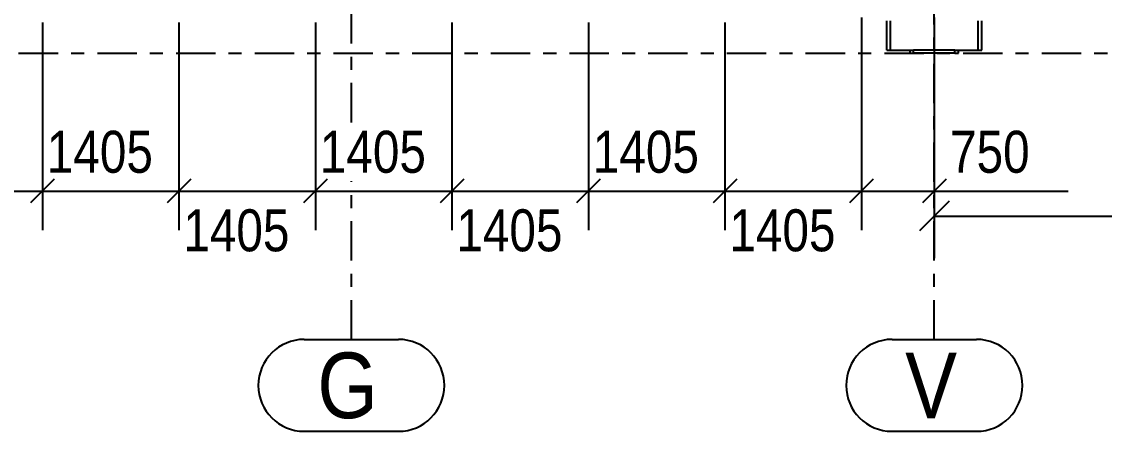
# Model space of a CAD drawing. Header units: millimetres. Extents: x 914 to 1731, y -85 to 465.
# Drawn here: x 1529.7 to 1612.2, y 336.4 to 367.6 of the extents above; entities that cross this region are included whole.
import ezdxf

# ---------------------------------------------------------------- set-up
doc = ezdxf.new("R2010")
doc.units = ezdxf.units.MM
doc.linetypes.add('XKITLINE00', pattern=[0])
doc.linetypes.add('XKITLINE03', pattern=[6, 3, -1, 1, -1])
for name, color, linetype, lineweight in [('S033M_GRID-STRUCT', 1, 'Continuous', 0), ('S060M_DIMENSION', 6, 'Continuous', 0), ('S281M_STEEL-COL', 3, 'Continuous', 0)]:
    doc.layers.add(name, color=color, linetype=linetype, lineweight=lineweight)
doc.styles.add('ARIAL_', font='arial.ttf')
doc.styles.add('COMIC_SANS_MS', font='comic.ttf')

msp = doc.modelspace()

# ---------------------------------------------------------------- linework, layer by layer
at = {"layer": 'S033M_GRID-STRUCT', "linetype": 'XKITLINE03', "lineweight": 25}
for p, q in [((1599.27, 343.392), (1599.27, 433.224)), ((1554.826, 359.925), (1554.826, 375.208)), ((1463.462, 365.207), (1709.974, 365.207)), ((1554.826, 343.392), (1554.826, 355.445))]:
    msp.add_line(p, q, dxfattribs=at)
at = {"layer": 'S033M_GRID-STRUCT', "linetype": 'XKITLINE00', "lineweight": 25}
for p, q in [((1551.233, 343.392), (1558.419, 343.392)), ((1596.046, 343.392), (1602.495, 343.392)), ((1551.233, 336.392), (1558.419, 336.392)), ((1596.046, 336.392), (1602.495, 336.392))]:
    msp.add_line(p, q, dxfattribs=at)
for centre, start, end in [((1551.233, 339.892), 90, 270), ((1558.419, 339.892), 270, 90), ((1596.046, 339.892), 90, 270), ((1602.495, 339.892), 270, 90)]:
    msp.add_arc(centre, 3.5, start, end, dxfattribs=at)
at = {"layer": 'S060M_DIMENSION', "linetype": 'XKITLINE00', "lineweight": 25}
for p, q in [((1531.27, 367.54), (1531.27, 359.925)), ((1531.27, 367.54), (1531.27, 353.945)), ((1541.678, 367.54), (1541.678, 359.925)), ((1541.678, 367.54), (1541.678, 353.945)), ((1552.085, 367.54), (1552.085, 359.925)), ((1552.085, 367.54), (1552.085, 353.945)), ((1562.493, 367.54), (1562.493, 359.925)), ((1562.493, 367.54), (1562.493, 353.945)), ((1572.9, 367.54), (1572.9, 359.925)), ((1572.9, 367.54), (1572.9, 353.945)), ((1583.307, 367.54), (1583.307, 359.925)), ((1583.307, 367.54), (1583.307, 353.945)), ((1593.715, 367.91), (1593.715, 351.705)), ((1593.715, 367.91), (1593.715, 353.945)), ((1599.27, 367.91), (1599.27, 352.135)), ((1599.27, 358.377), (1599.27, 349.582)), ((1532.02, 355.445), (1530.365, 353.79)), ((1532.176, 355.6), (1530.52, 353.945)), ((1531.27, 355.445), (1531.27, 351.705)), ((1542.583, 355.6), (1540.773, 353.79)), ((1542.583, 355.6), (1540.773, 353.79)), ((1541.678, 355.445), (1541.678, 351.705)), ((1552.835, 355.445), (1551.18, 353.79)), ((1552.99, 355.6), (1551.335, 353.945)), ((1552.085, 355.445), (1552.085, 351.705)), ((1563.398, 355.6), (1561.588, 353.79)), ((1563.398, 355.6), (1561.588, 353.79)), ((1562.493, 355.445), (1562.493, 351.705)), ((1573.65, 355.445), (1571.995, 353.79)), ((1573.805, 355.6), (1572.15, 353.945)), ((1572.9, 355.445), (1572.9, 351.705)), ((1584.213, 355.6), (1582.402, 353.79)), ((1584.213, 355.6), (1582.402, 353.79)), ((1583.307, 355.445), (1583.307, 351.705)), ((1594.62, 355.6), (1592.81, 353.79)), ((1594.62, 355.6), (1592.965, 353.945)), ((1600.176, 355.6), (1598.365, 353.79)), ((1520.863, 354.695), (1531.27, 354.695)), ((1531.27, 354.695), (1541.678, 354.695)), ((1541.678, 354.695), (1552.085, 354.695)), ((1552.085, 354.695), (1562.493, 354.695)), ((1562.493, 354.695), (1572.9, 354.695)), ((1572.9, 354.695), (1583.307, 354.695)), ((1583.307, 354.695), (1593.715, 354.695)), ((1593.715, 354.695), (1599.27, 354.695)), ((1599.27, 354.695), (1609.484, 354.695)), ((1599.27, 354.695), (1609.484, 354.695)), ((1600.402, 353.914), (1598.139, 351.651)), ((1599.27, 352.782), (1643.715, 352.782))]:
    msp.add_line(p, q, dxfattribs=at)
at = {"layer": 'S060M_DIMENSION', "lineweight": 25}
for p in [(1531.27, 354.695), (1531.27, 354.695), (1541.678, 354.695), (1541.678, 354.695), (1552.085, 354.695), (1552.085, 354.695), (1562.493, 354.695), (1562.493, 354.695), (1572.9, 354.695), (1572.9, 354.695), (1583.307, 354.695), (1583.307, 354.695), (1593.715, 354.695), (1593.715, 354.695), (1599.27, 354.695), (1599.27, 352.782)]:
    msp.add_point(p, dxfattribs=at)
at = {"layer": 'S281M_STEEL-COL', "linetype": 'XKITLINE00', "lineweight": 25}
for p, q in [((1595.641, 365.429), (1595.641, 367.651)), ((1595.937, 365.429), (1595.937, 367.651)), ((1602.604, 365.429), (1602.604, 367.651)), ((1602.9, 365.429), (1602.9, 367.651)), ((1595.641, 365.429), (1595.937, 365.429)), ((1595.937, 365.429), (1597.696, 365.429)), ((1597.433, 365.207), (1597.433, 365.429)), ((1597.433, 365.207), (1597.696, 365.207)), ((1600.845, 365.429), (1597.696, 365.429)), ((1597.696, 365.207), (1597.696, 365.429)), ((1600.845, 365.207), (1597.696, 365.207)), ((1600.845, 365.429), (1602.604, 365.429)), ((1600.845, 365.207), (1600.845, 365.429)), ((1600.845, 365.207), (1601.107, 365.207)), ((1601.107, 365.207), (1601.107, 365.429)), ((1602.604, 365.429), (1602.9, 365.429))]:
    msp.add_line(p, q, dxfattribs=at)

# ---------------------------------------------------------------- texts
at = {"layer": 'S033M_GRID-STRUCT', "lineweight": 25, "style": 'ARIAL_', "width": 0.85}
for s, p in [('G', (1552.233, 337.392)), ('V', (1597.046, 337.392))]:
    msp.add_text(s, height=5, dxfattribs=at).set_placement(p)
at = {"layer": 'S060M_DIMENSION', "lineweight": 25, "style": 'COMIC_SANS_MS', "width": 0.85}
for s, p in [('1405', (1531.607, 356.085)), ('1405', (1552.422, 356.085)), ('1405', (1573.237, 356.085)), ('750', (1600.47, 356.085)), ('1405', (1542.014, 350.105)), ('1405', (1562.829, 350.105)), ('1405', (1583.644, 350.105))]:
    msp.add_text(s, height=3.2, dxfattribs=at).set_placement(p)

doc.saveas('drawing.dxf')
